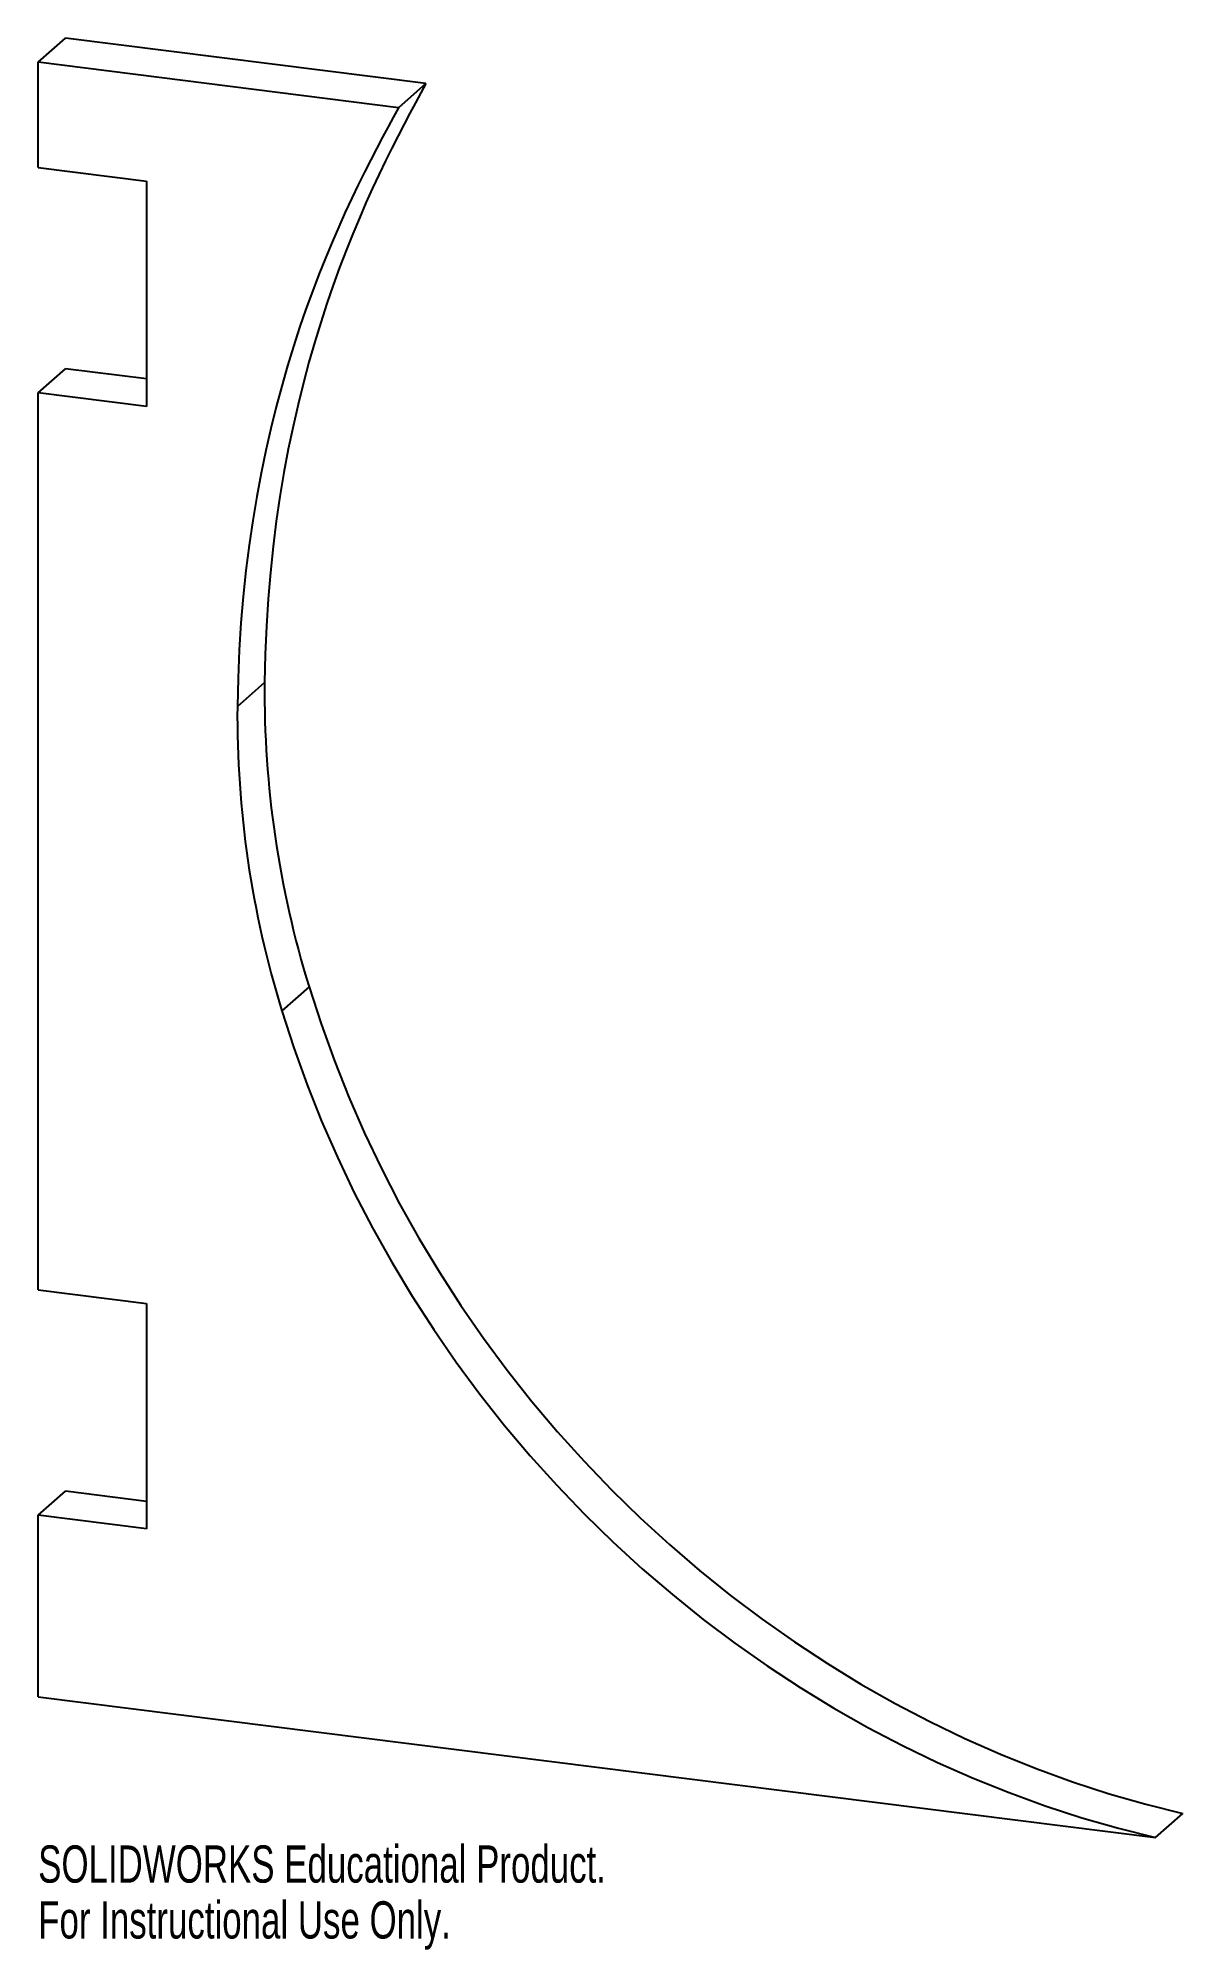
# Paper-space layout '_Dimetric' of a CAD drawing. Header units: millimetres. Extents: x -83 to 65, y -132 to 116.
import ezdxf

# ---------------------------------------------------------------- set-up
doc = ezdxf.new("R2010")
doc.units = ezdxf.units.MM
doc.styles.add('SLDTEXTSTYLE0', font='TXT', dxfattribs={"width": 0.7})

psp = doc.layouts.new('_Dimetric')

# ---------------------------------------------------------------- linework, layer by layer
at = {"color": 7, "linetype": 'Continuous', "lineweight": 25}
for p, q in [((-83.05, 112.97), (-79.51, 116.08)), ((-32.74, 110.19), (-79.51, 116.08)), ((-83.05, 99.29), (-83.05, 112.97)), ((-36.28, 107.07), (-83.05, 112.97)), ((-32.74, 110.19), (-36.28, 107.07)), ((-83.05, 99.29), (-69.01, 97.53)), ((-69.01, 97.53), (-69.01, 68.3)), ((-83.05, 70.07), (-79.51, 73.19)), ((-69.01, 71.86), (-79.51, 73.19)), ((-83.05, -46.37), (-83.05, 70.07)), ((-69.01, 68.3), (-83.05, 70.07)), ((-57.2, 29.34), (-53.67, 32.46)), ((-47.89, -7.03), (-51.43, -10.15)), ((-83.05, -46.37), (-69.01, -48.14)), ((-69.01, -48.14), (-69.01, -77.36)), ((-83.05, -75.6), (-79.51, -72.48)), ((-69.01, -73.8), (-79.51, -72.48)), ((-83.05, -99.17), (-83.05, -75.6)), ((-69.01, -77.36), (-83.05, -75.6)), ((-83.05, -99.17), (61.94, -117.43)), ((61.94, -117.43), (65.48, -114.32))]:
    psp.add_line(p, q, dxfattribs=at)
at = {"color": 7, "linetype": 'Continuous', "lineweight": 25, "flags": 128}
for points in [[(-47.89, -7.03), (-46.34, -11.84), (-44.62, -16.61), (-42.74, -21.33), (-40.7, -26), (-38.5, -30.62), (-36.15, -35.17), (-33.64, -39.65), (-30.99, -44.06), (-28.2, -48.38), (-25.26, -52.62), (-22.19, -56.77), (-18.99, -60.82), (-15.65, -64.76), (-12.19, -68.6), (-8.62, -72.33), (-4.93, -75.94), (-1.12, -79.42), (2.78, -82.78), (6.79, -86), (10.9, -89.09), (15.09, -92.04), (19.36, -94.85), (23.72, -97.51), (28.15, -100.02), (32.64, -102.38), (37.2, -104.57), (41.81, -106.61), (46.47, -108.49), (51.17, -110.2), (55.91, -111.74), (60.68, -113.11), (65.48, -114.32)], [(-51.43, -10.15), (-49.87, -14.96), (-48.15, -19.73), (-46.27, -24.45), (-44.23, -29.12), (-42.03, -33.74), (-39.68, -38.29), (-37.18, -42.77), (-34.53, -47.18), (-31.73, -51.5), (-28.8, -55.74), (-25.73, -59.89), (-22.52, -63.94), (-19.19, -67.88), (-15.73, -71.72), (-12.15, -75.45), (-8.46, -79.05), (-4.66, -82.54), (-0.75, -85.9), (3.26, -89.12), (7.36, -92.21), (11.55, -95.16), (15.83, -97.97), (20.18, -100.63), (24.61, -103.14), (29.11, -105.49), (33.66, -107.69), (38.27, -109.73), (42.93, -111.6), (47.64, -113.31), (52.38, -114.86), (57.15, -116.23), (61.94, -117.43)]]:
    psp.add_lwpolyline(points, dxfattribs=at)
at = {"color": 7, "linetype": 'Continuous', "lineweight": 25}
for centre in [(76.63, 31.34), (73.1, 28.22)]:
    psp.add_arc(centre, 130.31, 179.5075, 197.1275, dxfattribs=at)
for points in [[(-32.74, 110.19), (-39.55, 97.78), (-53.21, 72.42), (-53.67, 32.46)], [(-36.28, 107.07), (-43.09, 94.66), (-56.74, 69.31), (-57.2, 29.34)]]:
    psp.add_open_spline(points, degree=3, dxfattribs=at)

# ---------------------------------------------------------------- texts
at = {"color": 7, "linetype": 'Continuous', "char_height": 4.8336, "attachment_point": 1, "style": 'SLDTEXTSTYLE0'}
for s, insert in [('SOLIDWORKS Educational Product.', (-83.05, -118.45)), ('For Instructional Use Only.', (-83.05, -125.7))]:
    psp.add_mtext(s, dxfattribs=dict(at, insert=insert))

doc.saveas('drawing.dxf')
